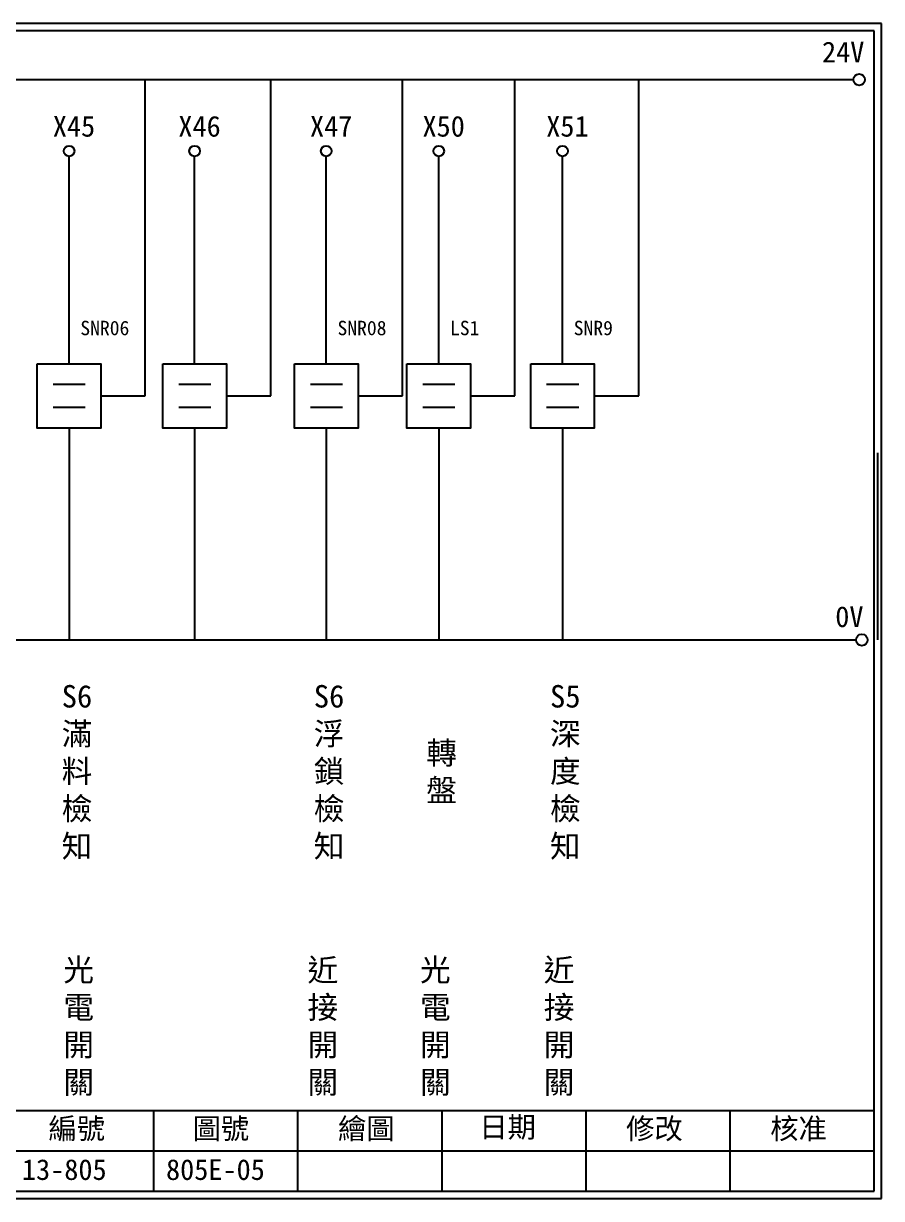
# Model space of a CAD drawing. Extents: x 325 to 612, y 3 to 207.
# Drawn here: x 463.5 to 612.3, y 3 to 207 of the extents above; entities that cross this region are included whole.
import ezdxf

# ---------------------------------------------------------------- set-up
doc = ezdxf.new("R2010")
doc.units = 0
doc.layers.get('0').update_dxf_attribs({"linetype": 'CONTINUOUS'})
doc.layers.add('圖框層', color=7, linetype='CONTINUOUS')
doc.layers.add('標尺寸層', color=3, linetype='CONTINUOUS')
doc.styles.add('CNS', font='romanc.shx', dxfattribs={"bigfont": 'chineset.shx'})
doc.styles.add('STSL', font='kaiu.ttf')

msp = doc.modelspace()

# ---------------------------------------------------------------- linework, layer by layer
for p, q in [((484.58, 142.31), (484.58, 197.22)), ((506.37, 142.31), (506.37, 197.22)), ((529.2, 142.31), (529.2, 197.22)), ((548.72, 142.31), (548.72, 197.22)), ((570.2, 142.31), (570.2, 197.22)), ((471.36, 147.89), (471.36, 183.91)), ((493.14, 147.89), (493.14, 183.91)), ((515.98, 147.89), (515.98, 183.91)), ((535.5, 147.89), (535.5, 183.91)), ((556.97, 147.89), (556.97, 183.91)), ((476.87, 142.31), (484.58, 142.31)), ((498.66, 142.31), (506.37, 142.31)), ((521.49, 142.31), (529.2, 142.31)), ((541.01, 142.31), (548.72, 142.31)), ((562.48, 142.31), (570.2, 142.31)), ((471.36, 136.73), (471.36, 99.96)), ((493.14, 136.73), (493.14, 99.96)), ((515.98, 136.73), (515.98, 99.96)), ((535.5, 136.73), (535.5, 99.96)), ((556.97, 136.73), (556.97, 99.96))]:
    msp.add_line(p, q)
for points in [[(465.85, 147.89), (476.87, 147.89), (476.87, 136.73), (465.85, 136.73)], [(487.63, 147.89), (498.66, 147.89), (498.66, 136.73), (487.63, 136.73)], [(510.46, 147.89), (521.49, 147.89), (521.49, 136.73), (510.46, 136.73)], [(529.98, 147.89), (541.01, 147.89), (541.01, 136.73), (529.98, 136.73)], [(551.46, 147.89), (562.48, 147.89), (562.48, 136.73), (551.46, 136.73)]]:
    msp.add_lwpolyline(points, close=True)
for centre in [(608.44, 197.22), (608.92, 99.96)]:
    msp.add_circle(centre, 1)
at = {"layer": '圖框層', "color": 7}
for p, q in [((612.32, 206.97), (325.32, 206.97)), ((612.32, 3), (612.32, 206.97)), ((611.07, 205.72), (326.57, 205.72)), ((611.07, 4.25), (611.07, 205.72)), ((326.57, 18.25), (611.07, 18.25)), ((486.07, 4.25), (486.07, 18.25)), ((511.07, 4.25), (511.07, 18.25)), ((536.07, 4.25), (536.07, 18.25)), ((561.07, 4.25), (561.07, 18.25)), ((586.07, 4.25), (586.07, 18.25)), ((461.07, 11.25), (611.07, 11.25)), ((326.57, 4.25), (611.07, 4.25)), ((325.32, 3), (612.32, 3))]:
    msp.add_line(p, q, dxfattribs=at)
at = {"layer": '標尺寸層', "color": 7}
for p, q in [((329.84, 197.22), (607.44, 197.22)), ((468.6, 144.34), (474.17, 144.34)), ((490.38, 144.34), (495.95, 144.34)), ((513.22, 144.34), (518.79, 144.34)), ((532.74, 144.34), (538.31, 144.34)), ((554.21, 144.34), (559.78, 144.34)), ((468.6, 140.37), (474.17, 140.37)), ((490.38, 140.37), (495.95, 140.37)), ((513.22, 140.37), (518.79, 140.37)), ((532.74, 140.37), (538.31, 140.37)), ((554.21, 140.37), (559.78, 140.37)), ((611.62, 132.46), (611.62, 99.96)), ((330.05, 99.96), (607.92, 99.96))]:
    msp.add_line(p, q, dxfattribs=at)
for centre in [(471.36, 184.83), (493.14, 184.83), (515.98, 184.83), (535.5, 184.83), (556.97, 184.83)]:
    msp.add_circle(centre, 0.92, dxfattribs=at)

# ---------------------------------------------------------------- texts
at = {"layer": '圖框層', "color": 4, "style": 'STSL'}
for s, height, p in [('24V', 3.6, (602, 200.22)), ('X45', 3.6, (468.54, 187.33)), ('X46', 3.6, (490.32, 187.33)), ('X47', 3.6, (513.16, 187.33)), ('X50', 3.6, (532.68, 187.33)), ('X51', 3.6, (554.15, 187.33)), ('SNR06', 2.5, (473.31, 152.86)), ('SNR08', 2.5, (517.93, 152.86)), ('LS1', 2.5, (537.45, 152.86)), ('SNR9', 2.5, (558.92, 152.86)), ('0V', 3.6, (604.3, 102.2)), ('編號', 3.6, (467.78, 13.34)), ('圖號', 3.6, (492.78, 13.34)), ('繪圖', 3.6, (518.01, 13.34)), ('日期', 3.6, (542.54, 13.59)), ('修改', 3.6, (568.01, 13.34)), ('核准', 3.6, (593.01, 13.34)), ('13-805', 3.6, (463.18, 6.22)), ('805E-05', 3.6, (488.18, 6.22))]:
    msp.add_text(s, height=height, dxfattribs=at).set_placement(p)
at = {"layer": '標尺寸層', "color": 7, "char_height": 3.9, "width": 4.9608, "attachment_point": 5, "style": 'CNS'}
for s, insert in [('{\\fDFKai-SB|b0|i0|c136|p65;S6滿料檢知}', (472.73, 76.97)), ('{\\fDFKai-SB|b0|i0|c136|p65;S6浮鎖檢知}', (516.47, 76.97)), ('{\\fDFKai-SB|b0|i0|c136|p65;S5深度檢知}', (557.46, 76.97)), ('{\\fDFKai-SB|b0|i0|c136|p65;轉盤}', (535.99, 76.97)), ('{\\fDFKai-SB|b0|i0|c136|p65;光電開關}', (473.03, 32.72)), ('{\\fDFKai-SB|b0|i0|c136|p65;近接開關}', (515.39, 32.72)), ('{\\fDFKai-SB|b0|i0|c136|p65;光電開關}', (534.91, 32.72)), ('{\\fDFKai-SB|b0|i0|c136|p65;近接開關}', (556.38, 32.72))]:
    msp.add_mtext(s, dxfattribs=dict(at, insert=insert))

doc.saveas('drawing.dxf')
